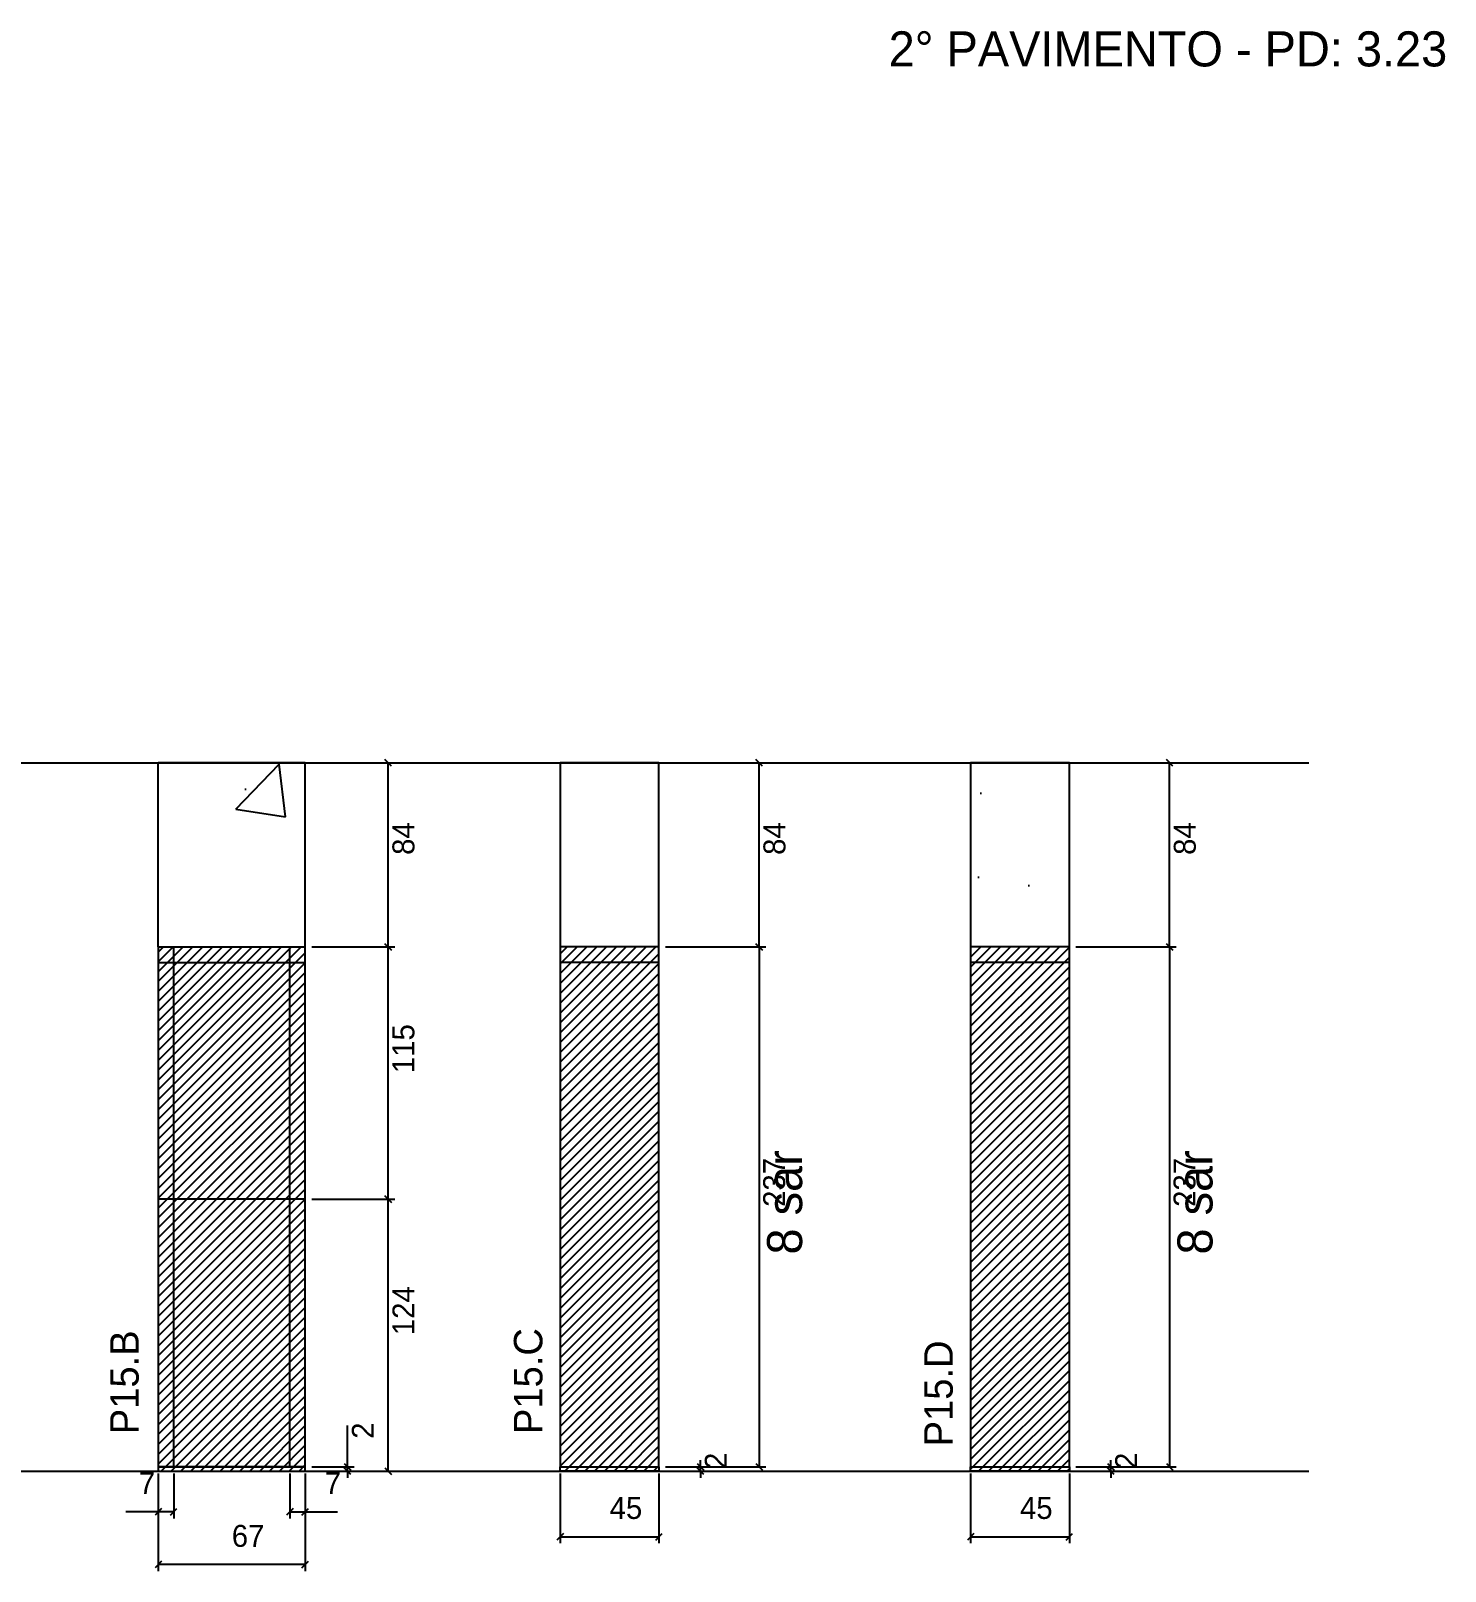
# Model space of a CAD drawing. Header units: metres. Extents: x 6723 to 8047, y 8490 to 9206.
# Drawn here: x 7403 to 8047, y 8490 to 9192 of the extents above; entities that cross this region are included whole.
import ezdxf

# ---------------------------------------------------------------- set-up
doc = ezdxf.new("R2010")
doc.units = ezdxf.units.M
for name, color, linetype in [('COTA', 7, 'Continuous'), ('Hachura', 7, 'Continuous'), ('NOMENCLATURA', 7, 'Continuous'), ('Nível', 7, 'Continuous'), ('Painéis', 7, 'Continuous'), ('SARR_2.2x7', 7, 'Continuous'), ('Texto Seção', 7, 'Continuous')]:
    doc.layers.add(name, color=color, linetype=linetype)

msp = doc.modelspace()

# ---------------------------------------------------------------- hatches: boundary and pattern name
at = {"layer": 'COTA'}
h = msp.add_hatch(dxfattribs=at)
h.set_pattern_fill('AR-CONC')
h.paths.add_polyline_path([(7527.71, 8774.16), (7527.71, 8858.16), (7460.71, 8858.16), (7460.71, 8774.16), (7527.71, 8774.16)])
h = msp.add_hatch(dxfattribs=at)
h.set_pattern_fill('AR-CONC')
h.paths.add_polyline_path([(7688.97, 8858.16), (7643.97, 8858.16), (7643.97, 8774.16), (7688.97, 8774.16), (7688.97, 8858.16)])
h = msp.add_hatch(dxfattribs=at)
h.set_pattern_fill('AR-CONC')
h.paths.add_polyline_path([(7876.06, 8858.16), (7831.06, 8858.16), (7831.06, 8774.16), (7876.06, 8774.16), (7876.06, 8858.16)])
at = {"layer": 'Hachura'}
h = msp.add_hatch(dxfattribs=at)
h.set_pattern_fill('ANSI31')
h.paths.add_polyline_path([(7527.71, 8774.16), (7460.71, 8774.16), (7460.71, 8535.16), (7527.71, 8535.16), (7527.71, 8774.16)])
h = msp.add_hatch(dxfattribs=at)
h.set_pattern_fill('ANSI31')
h.paths.add_polyline_path([(7688.97, 8774.16), (7643.97, 8774.16), (7643.97, 8535.16), (7688.97, 8535.16), (7688.97, 8774.16)])
h = msp.add_hatch(dxfattribs=at)
h.set_pattern_fill('ANSI31')
h.paths.add_polyline_path([(7876.06, 8774.16), (7831.06, 8774.16), (7831.06, 8535.16), (7876.06, 8535.16), (7876.06, 8774.16)])

# ---------------------------------------------------------------- linework, layer by layer
at = {"layer": 'COTA', "color": 241, "lineweight": 25}
for p, q in [((7527.71, 8858.16), (7460.71, 8858.16)), ((7460.71, 8774.16), (7460.71, 8858.16)), ((7527.71, 8774.16), (7527.71, 8858.16))]:
    msp.add_line(p, q, dxfattribs=at)
at = {"layer": 'COTA', "color": 4, "lineweight": 25}
for p, q in [((7530.71, 8858.16), (7568.55, 8858.16)), ((7565.55, 8774.16), (7565.55, 8858.16)), ((7691.97, 8858.16), (7737.69, 8858.16)), ((7734.69, 8774.16), (7734.69, 8858.16)), ((7879.06, 8858.16), (7924.79, 8858.16)), ((7921.79, 8774.16), (7921.79, 8858.16)), ((7530.71, 8774.16), (7568.55, 8774.16)), ((7530.71, 8774.16), (7568.55, 8774.16)), ((7565.55, 8659.16), (7565.55, 8774.16)), ((7691.97, 8774.16), (7737.69, 8774.16)), ((7691.97, 8774.16), (7737.69, 8774.16)), ((7734.69, 8774.16), (7734.69, 8537.16)), ((7879.06, 8774.16), (7924.79, 8774.16)), ((7879.06, 8774.16), (7924.79, 8774.16)), ((7921.79, 8774.16), (7921.79, 8537.16)), ((7530.71, 8659.16), (7568.55, 8659.16)), ((7530.71, 8659.16), (7568.55, 8659.16)), ((7565.55, 8535.16), (7565.55, 8659.16)), ((7546.96, 8537.16), (7546.96, 8555.96)), ((7460.71, 8534.16), (7460.71, 8489.55)), ((7467.71, 8534.16), (7467.71, 8513.65)), ((7520.71, 8534.16), (7520.71, 8513.65)), ((7527.71, 8534.16), (7527.71, 8489.55)), ((7530.71, 8537.16), (7549.96, 8537.16)), ((7530.71, 8535.16), (7549.96, 8535.16)), ((7530.71, 8535.16), (7568.55, 8535.16)), ((7546.96, 8535.16), (7546.96, 8537.16)), ((7546.96, 8535.16), (7546.96, 8532.16)), ((7643.97, 8534.16), (7643.97, 8502.27)), ((7688.97, 8534.16), (7688.97, 8502.27)), ((7691.97, 8537.16), (7710.87, 8537.16)), ((7691.97, 8537.16), (7737.69, 8537.16)), ((7691.97, 8535.16), (7710.87, 8535.16)), ((7707.87, 8537.16), (7707.87, 8540.16)), ((7707.87, 8535.16), (7707.87, 8537.16)), ((7707.87, 8535.16), (7707.87, 8532.16)), ((7831.06, 8534.16), (7831.06, 8502.27)), ((7876.06, 8534.16), (7876.06, 8502.27)), ((7879.06, 8537.16), (7897.97, 8537.16)), ((7879.06, 8537.16), (7924.79, 8537.16)), ((7879.06, 8535.16), (7897.97, 8535.16)), ((7894.97, 8537.16), (7894.97, 8540.16)), ((7894.97, 8535.16), (7894.97, 8537.16)), ((7894.97, 8535.16), (7894.97, 8532.16)), ((7460.71, 8532.16), (7460.71, 8513.65)), ((7527.71, 8532.16), (7527.71, 8513.65)), ((7460.71, 8516.65), (7445.97, 8516.65)), ((7467.71, 8516.65), (7460.71, 8516.65)), ((7520.71, 8516.65), (7527.71, 8516.65)), ((7527.71, 8516.65), (7542.44, 8516.65)), ((7643.97, 8505.27), (7688.97, 8505.27)), ((7831.06, 8505.27), (7876.06, 8505.27)), ((7527.71, 8492.55), (7460.71, 8492.55))]:
    msp.add_line(p, q, dxfattribs=at)
at = {"layer": 'COTA', "color": 0, "lineweight": 25}
for p, q in [((7567.05, 8856.66), (7564.05, 8859.66)), ((7736.19, 8856.66), (7733.19, 8859.66)), ((7923.29, 8856.66), (7920.29, 8859.66)), ((7564.05, 8775.66), (7567.05, 8772.66)), ((7567.05, 8772.66), (7564.05, 8775.66)), ((7736.19, 8772.66), (7733.19, 8775.66)), ((7733.19, 8775.66), (7736.19, 8772.66)), ((7923.29, 8772.66), (7920.29, 8775.66)), ((7920.29, 8775.66), (7923.29, 8772.66)), ((7567.05, 8657.66), (7564.05, 8660.66)), ((7564.05, 8660.66), (7567.05, 8657.66)), ((7545.46, 8538.66), (7548.46, 8535.66)), ((7548.46, 8533.66), (7545.46, 8536.66)), ((7564.05, 8536.66), (7567.05, 8533.66)), ((7706.37, 8538.66), (7709.37, 8535.66)), ((7709.37, 8533.66), (7706.37, 8536.66)), ((7733.19, 8538.66), (7736.19, 8535.66)), ((7893.47, 8538.66), (7896.47, 8535.66)), ((7896.47, 8533.66), (7893.47, 8536.66)), ((7920.29, 8538.66), (7923.29, 8535.66)), ((7462.21, 8518.15), (7459.21, 8515.15)), ((7466.21, 8515.15), (7469.21, 8518.15)), ((7522.21, 8518.15), (7519.21, 8515.15)), ((7526.21, 8515.15), (7529.21, 8518.15)), ((7645.47, 8506.77), (7642.47, 8503.77)), ((7687.47, 8503.77), (7690.47, 8506.77)), ((7832.56, 8506.77), (7829.56, 8503.77)), ((7874.56, 8503.77), (7877.56, 8506.77)), ((7462.21, 8494.05), (7459.21, 8491.05)), ((7526.21, 8491.05), (7529.21, 8494.05))]:
    msp.add_line(p, q, dxfattribs=at)
at = {"layer": 'COTA', "color": 241, "lineweight": 25}
for points in [[(7688.97, 8774.16), (7688.97, 8858.16), (7643.97, 8858.16), (7643.97, 8774.16)], [(7876.06, 8774.16), (7876.06, 8858.16), (7831.06, 8858.16), (7831.06, 8774.16)]]:
    msp.add_lwpolyline(points, dxfattribs=at)
at = {"layer": 'Nível', "color": 4, "lineweight": 25}
for p, q in [((6972.79, 8858.16), (7985.18, 8858.16)), ((7074.98, 8535.16), (7985.18, 8535.16))]:
    msp.add_line(p, q, dxfattribs=at)
at = {"layer": 'Painéis', "color": 200, "lineweight": 25}
for p, q in [((7460.71, 8774.16), (7460.71, 8535.16)), ((7460.71, 8774.16), (7527.71, 8774.16)), ((7527.71, 8535.16), (7527.71, 8774.16)), ((7643.97, 8774.16), (7643.97, 8537.16)), ((7688.97, 8774.16), (7643.97, 8774.16)), ((7688.97, 8537.16), (7688.97, 8774.16)), ((7831.06, 8774.16), (7831.06, 8537.16)), ((7876.06, 8774.16), (7831.06, 8774.16)), ((7876.06, 8537.16), (7876.06, 8774.16)), ((7527.71, 8659.16), (7460.71, 8659.16)), ((7460.71, 8537.16), (7527.71, 8537.16)), ((7643.97, 8537.16), (7688.97, 8537.16)), ((7831.06, 8537.16), (7876.06, 8537.16))]:
    msp.add_line(p, q, dxfattribs=at)
for points in [[(7527.71, 8537.16), (7460.71, 8537.16), (7460.71, 8535.16), (7527.71, 8535.16)], [(7643.97, 8537.16), (7688.97, 8537.16), (7688.97, 8535.16), (7643.97, 8535.16)], [(7831.06, 8537.16), (7876.06, 8537.16), (7876.06, 8535.16), (7831.06, 8535.16)]]:
    msp.add_lwpolyline(points, close=True, dxfattribs=at)
at = {"layer": 'SARR_2.2x7', "color": 40, "lineweight": 25}
for p, q in [((7467.71, 8659.16), (7467.71, 8774.16)), ((7520.71, 8659.16), (7520.71, 8774.16)), ((7460.71, 8767.16), (7527.71, 8767.16)), ((7688.97, 8767.16), (7643.97, 8767.16)), ((7876.06, 8767.16), (7831.06, 8767.16)), ((7467.71, 8537.16), (7467.71, 8659.16)), ((7520.71, 8537.16), (7520.71, 8659.16))]:
    msp.add_line(p, q, dxfattribs=at)

# ---------------------------------------------------------------- texts
at = {"layer": 'COTA', "color": 240, "lineweight": 25}
for s, p in [('84', (7577.45, 8816.16)), ('84', (7746.6, 8816.16)), ('84', (7933.69, 8816.16)), ('115', (7577.44, 8716.66)), ('237', (7746.47, 8655.66)), ('237', (7933.57, 8655.66)), ('124', (7577.47, 8597.16)), ('2', (7558.96, 8549.91)), ('2', (7719.87, 8536.16)), ('2', (7906.97, 8536.16))]:
    msp.add_text(s, height=10, rotation=90, dxfattribs=at).set_placement(p)
for s, p in [('7', (7451.84, 8524.72)), ('7', (7536.57, 8524.72)), ('45', (7666.47, 8513.38)), ('45', (7853.56, 8513.38)), ('67', (7494.21, 8500.65))]:
    msp.add_text(s, height=10, dxfattribs=at).set_placement(p)
at = {"layer": 'NOMENCLATURA', "color": 2, "lineweight": 25}
msp.add_text('2° PAVIMENTO - PD: 3.23', height=16, dxfattribs=at).set_placement((7793.68, 9175.67))
at = {"layer": 'NOMENCLATURA', "color": 7, "lineweight": 25}
for p in [(7754.23, 8633.93), (7941.32, 8633.93)]:
    msp.add_text('8 sar', height=16, rotation=90, dxfattribs=at).set_placement(p)
at = {"layer": 'Texto Seção', "color": 7, "lineweight": 15}
for s, p in [('P15.B', (7451.76, 8551.99)), ('P15.C', (7635.82, 8552.06)), ('P15.D', (7822.91, 8546.45))]:
    msp.add_text(s, height=13, rotation=90, dxfattribs=at).set_placement(p)

doc.saveas('drawing.dxf')
